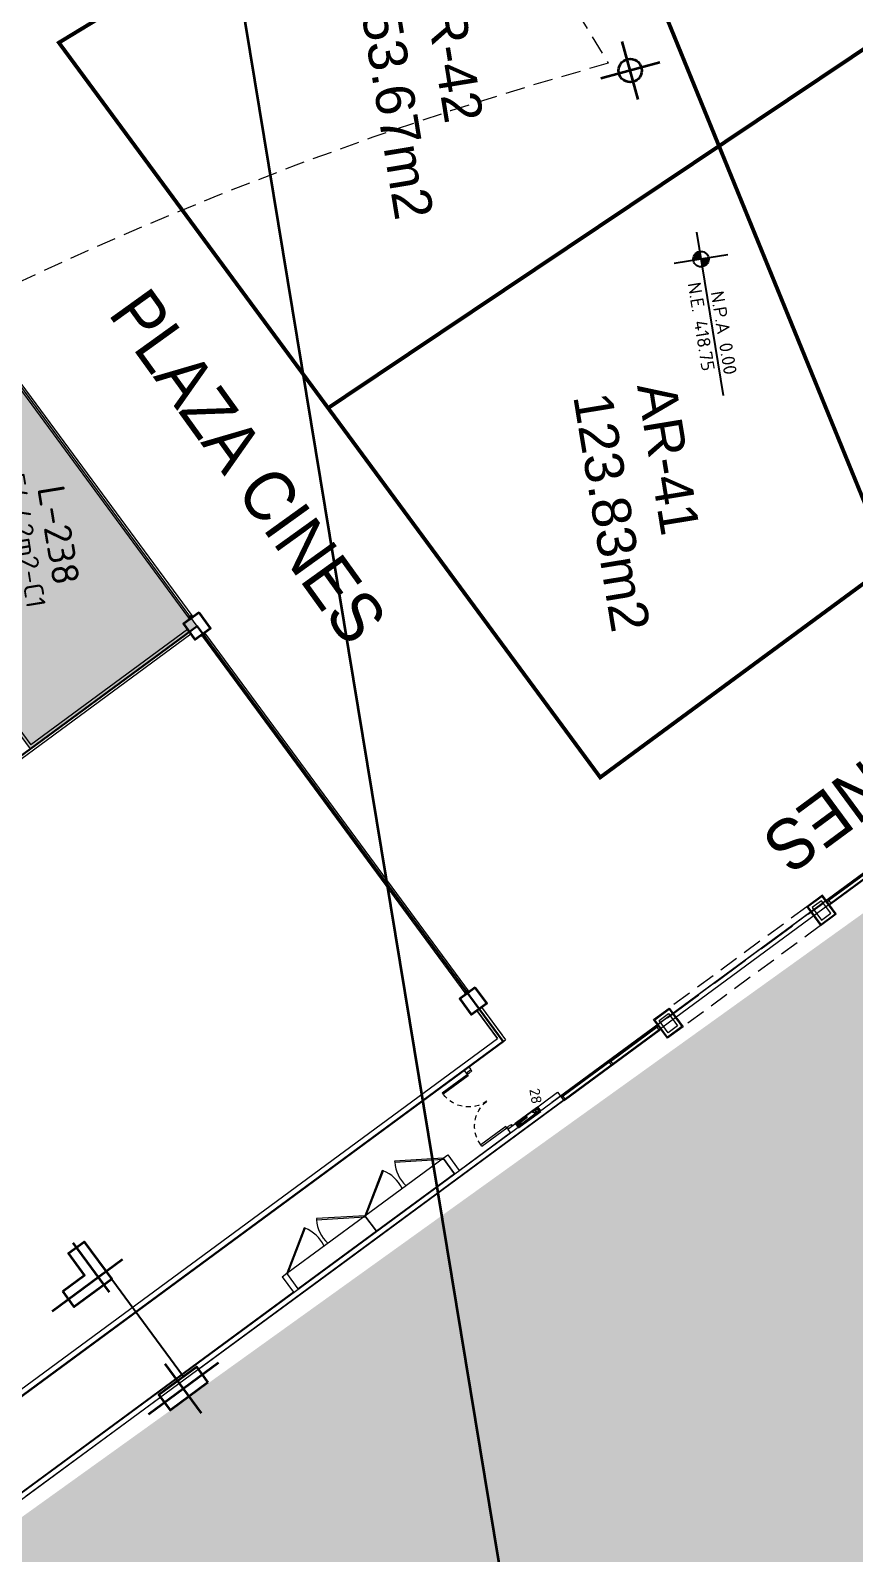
# Model space of a CAD drawing. Header units: metres. Extents: x 2 to 659295185, y -28 to 1124222152.
# Drawn here: x 655546.15 to 655567.38, y 1126177.2 to 1126216.45 of the extents above; entities that cross this region are included whole.
import ezdxf
from ezdxf.enums import TextEntityAlignment as Align

# ---------------------------------------------------------------- set-up
doc = ezdxf.new("R2010")
doc.units = ezdxf.units.M
doc.header["$MEASUREMENT"] = 0
for name, pattern in [('CCSM_C1_CUERPO G$0$CCSM_C1_CUERPO G$0$HIDDEN2', [0.1875, 0.125, -0.0625]), ('CCSM_C1_CUERPO G$0$CCSM_C1_CUERPO NS$0$CONTINUA', [0]), ('CCSM_C1_CUERPO G$0$DASHEDX2', [1.5, 1, -0.5]), ('CCSM_C1_CUERPO NS$0$CONTINUA', [0]), ('DASHDOT', [1, 0.5, -0.25, 0, -0.25]), ('DASHDOTX2', [2, 1, -0.5, 0, -0.5]), ('DASHED', [0.75, 0.5, -0.25])]:
    doc.linetypes.add(name, pattern=pattern)
doc.layers.get('0').update_dxf_attribs({"linetype": 'CONTINUOUS'})
for name, color, linetype in [('CCSM_C1_CUERPO FM$0$A-TEXTOS NIVELES', 7, 'CONTINUOUS'), ('CCSM_C1_CUERPO G$0$A-AREAS COMERCIALES', 151, 'CONTINUOUS'), ('CCSM_C1_CUERPO G$0$A-EQUIPOS', 9, 'CONTINUOUS'), ('CCSM_C1_CUERPO G$0$A_Paredes', 2, 'CONTINUOUS'), ('CCSM_C1_CUERPO NS$0$A-FRENTE DE LOCAL', 4, 'CONTINUOUS'), ('CCSM_C1_CUERPO NS$0$A-LOCAL ID', 7, 'CONTINUOUS'), ('CCSM_C1_CUERPO NS$0$A-MARCOS LOCALES', 4, 'CONTINUOUS'), ('CCSM_C1_CUERPO NS$0$A-PARED', 2, 'CCSM_C1_CUERPO NS$0$CONTINUA'), ('CCSM_C1_CUERPO NS$0$ID_AREA EXACTA', 7, 'CONTINUOUS'), ('CCSM_C1_CUERPO NS$0$ID_Nº LOCAL', 7, 'CONTINUOUS'), ('CCSM_C1_CUERPO NS$0$ID_RUBRO', 7, 'CONTINUOUS'), ('CCSM_XREF KIOSKOSE$0$Kiosco General', 154, 'CONTINUOUS'), ('CCSM_XREF_ESTRUCTURA15$0$E-PROYECCION DE EJES', 12, 'DASHDOTX2'), ('PA', 2, 'CONTINUOUS'), ('Parcelas', 140, 'CONTINUOUS')]:
    doc.layers.add(name, color=color, linetype=linetype)
for name, color, linetype, lineweight in [('CCSM_C1_CUERPO G$0$A_Vistas', 8, 'CCSM_C1_CUERPO G$0$CCSM_C1_CUERPO NS$0$CONTINUA', 20), ('CCSM_C1_CUERPO G$0$ENUMERACIÓN DE CAJETIN DE EXTINSIÓN', 8, 'CONTINUOUS', 0), ('CCSM_XREF ESTRUCTURA15$0$E-CA-COLUMNA', 2, 'CONTINUOUS', 35), ('CCSM_XREF ESTRUCTURA15$0$E-CG-COLUMNA', 2, 'CONTINUOUS', 35), ('CCSM_XREF ESTRUCTURA15$0$E-CN-COLUMNA', 2, 'CONTINUOUS', 35), ('LOCALES ASIGNADOS', 41, 'DASHDOT', 0)]:
    doc.layers.add(name, color=color, linetype=linetype, lineweight=lineweight)
doc.layers.add('CCSM_C1_CUERPO NS$0$A-AREAS COMERCIALES', color=151, linetype='CONTINUOUS', plot=False)
doc.styles.add('CCSM_C1_CUERPO FM$0$Standard', font='txt_____.ttf')
doc.styles.add('CCSM_C1_CUERPO G$0$ROMANS', font='romans__.ttf')
doc.styles.add('CCSM_C1_CUERPO NS$0$ROMANS', font='romans__.ttf')
doc.styles.add('CCSM_C1_CUERPO NS$0$sigo', font='arial.ttf', dxfattribs={"width": 0.9})
doc.styles.add('CCSM_XREF KIOSKOSE$0$Standard', font='txt')

# ---------------------------------------------------------------- blocks, each defined once
blk = doc.blocks.new('CCSM_C1_CUERPO G$0$CCSM_C1_CUERPO G$0$P. Doble 180+')
for p, q in [((-0.953, 1.739), (-0.153, 1.739)), ((-0.953, 1.739), (-0.953, 1.699)), ((-0.153, 1.699), (-0.953, 1.699)), ((-0.138, 1.769), (-0.153, 1.769)), ((-0.153, 1.769), (-0.153, 1.744)), ((-0.153, 1.744), (-0.108, 1.744)), ((-0.153, 1.739), (-0.153, 1.699)), ((-0.138, 1.784), (-0.138, 1.769)), ((-0.108, 1.734), (-0.003, 1.745)), ((-0.108, 1.744), (-0.108, 1.734)), ((-0.018, 1.784), (-0.018, 1.769)), ((-0.018, 1.769), (-0.003, 1.769)), ((-0.003, 1.769), (-0.003, 1.744)), ((-0.153, 0.069), (-0.953, 0.069)), ((-0.953, 0.029), (-0.953, 0.069)), ((-0.953, 0.029), (-0.953, 0.069)), ((-0.953, 0.029), (-0.153, 0.029)), ((-0.153, 0.029), (-0.153, 0.069)), ((-0.153, 0.024), (-0.108, 0.024)), ((-0.153, -0.001), (-0.153, 0.024)), ((-0.108, 0.034), (-0.003, 0.024)), ((-0.108, 0.024), (-0.108, 0.034)), ((-0.003, -0.001), (-0.003, 0.024)), ((-0.138, -0.001), (-0.153, -0.001)), ((-0.138, -0.016), (-0.138, -0.001)), ((-0.018, -0.016), (-0.018, -0.001)), ((-0.018, -0.001), (-0.003, -0.001))]:
    blk.add_line(p, q)
at = {"color": 8, "linetype": 'CCSM_C1_CUERPO G$0$CCSM_C1_CUERPO G$0$HIDDEN2'}
for centre, start, end in [((-0.138, 1.698), 179.9403, 268.9954), ((-0.138, 0.07), 91.0046, 180.0597)]:
    blk.add_arc(centre, 0.814, start, end, dxfattribs=at)
blk = doc.blocks.new('CCSM_C1_CUERPO G$0$CAJA DE MANGUERA')
for points in [[(0.444, 0.073), (0.473, -0.106), (0.44, -0.111), (0.417, 0.034), (-0.406, -0.1), (-0.382, -0.246), (-0.415, -0.251), (-0.444, -0.073)], [(0.417, 0.034), (0.44, -0.111), (-0.382, -0.246), (-0.406, -0.1)], [(0.299, 0.008), (0.393, -0.108), (0.246, -0.132)], [(-0.378, -0.123), (-0.288, -0.201), (-0.303, -0.111), (-0.363, -0.214)]]:
    blk.add_lwpolyline(points, close=True)
for points in [[(-0.295, -0.156), (-0.019, -0.111), (-0.012, -0.152)], [(-0.248, -0.149), (-0.241, -0.193)], [(-0.196, -0.14), (-0.189, -0.185)], [(-0.151, -0.133), (-0.144, -0.177)], [(-0.107, -0.125), (-0.1, -0.17)], [(-0.062, -0.118), (-0.055, -0.163)]]:
    blk.add_lwpolyline(points)
blk = doc.blocks.new('CCSM_C1_CUERPO NS$0$MARCO LOCAL-COLUMNA')
for points in [[(-0.05, -0.05), (-0.05, 0), (0.05, 0), (0.05, -0.05)], [(-0.045, -0.045), (-0.045, -0.005), (0.045, -0.005), (0.045, -0.045)]]:
    blk.add_lwpolyline(points, close=True)
blk = doc.blocks.new('CCSM_C1_CUERPO NS$0$IDENT LOCAL')
at = {"style": 'CCSM_C1_CUERPO NS$0$ROMANS'}
for tag, height, p in [('NºLOCAL', 0.7, (0, 2.404)), ('AREA-EXACTA', 0.5, (0, 1.7)), ('RUBRO', 0.35, (0, 0.85)), ('USO', 0.35, (0, 0))]:
    blk.add_attdef(tag, text='', height=height, dxfattribs=at).set_placement(p, align=Align.BOTTOM_CENTER)
blk = doc.blocks.new('CCSM_XREF ESTRUCTURA15$0$CCSM_COLUM REDONDA')
at = {"color": 5}
for p, q in [((0, 0.774), (0, -0.774)), ((-0.789, 0), (0.789, 0))]:
    blk.add_line(p, q, dxfattribs=at)
blk.add_circle((0, 0), 0.3)
blk = doc.blocks.new('CCSM_XREF ESTRUCTURA15$0$CCSM_COLUMNA REC')
at = {"layer": 'CCSM_XREF ESTRUCTURA15$0$E-CA-COLUMNA'}
blk.add_lwpolyline([(-0.25, -0.25), (0.25, -0.25), (0.25, 0.25), (-0.25, 0.25)], close=True, dxfattribs=at)
blk = doc.blocks.new('CCSM_XREF ESTRUCTURA15$0$COLUM L 120x120')
at = {"color": 5}
for p, q in [((0, 1.095), (0, -0.482)), ((1.474, 0), (-0.774, 0))]:
    blk.add_line(p, q, dxfattribs=at)
blk.add_lwpolyline([(0.95, 0.25), (0.25, 0.25), (0.25, 0.95), (-0.25, 0.95), (-0.25, -0.25), (0.95, -0.25)], close=True)
blk = doc.blocks.new('CCSM_XREF ESTRUCTURA15$0$COLUM REC 120x50 mid')
at = {"color": 5}
for p, q in [((0, 1.124), (0, -1.124)), ((-0.789, 0), (0.789, 0))]:
    blk.add_line(p, q, dxfattribs=at)
at = {"color": 2}
blk.add_lwpolyline([(-0.25, 0.6), (-0.25, -0.6), (0.25, -0.6), (0.25, 0.6)], close=True, dxfattribs=at)
blk = doc.blocks.new('CCSM_C1_CUERPO FM$0$nivel para plantas')
h = blk.add_hatch(color=251)
h.paths.add_polyline_path([(0.2, 0, 0.414214), (0, 0.2), (0, 0)])
h.paths.add_polyline_path([(0, 0), (-0.2, 0, 0.414214), (0, -0.2)])
at = {"color": 251}
blk.add_line((-0.7, 0), (3.56, 0), dxfattribs=at)
blk.add_lwpolyline([(0, 0.7), (0, 0), (0, -0.7)], dxfattribs=at)
blk.add_circle((0, 0), 0.2, dxfattribs=at)
at = {"char_height": 0.34, "attachment_point": 1, "style": 'CCSM_C1_CUERPO FM$0$Standard'}
for s, insert, width in [('{\\Fromans|c0;\\C7;N.P.A 0.00}', (0.877, 0.444), 2.70141), ('{\\Fromans|c0;N.E. 418.75}', (0.56, -0.104), 3.02544)]:
    blk.add_mtext(s, dxfattribs=dict(at, insert=insert, width=width))

msp = doc.modelspace()

# ---------------------------------------------------------------- hatches: boundary and pattern name
at = {"layer": 'LOCALES ASIGNADOS'}
h = msp.add_hatch(color=256, dxfattribs=at)
edge = h.paths.add_edge_path()
edge.add_arc((655975.9593, 1126497.1278), 571.6129, 216.511196, 228.853005)
edge.add_line((655599.8419, 1126066.6896), (655654.2207, 1126142.3808))
edge.add_line((655654.2207, 1126142.3808), (655642.4814, 1126214.0024))
edge.add_line((655642.4814, 1126214.0024), (655582.0935, 1126204.1044))
edge.add_line((655582.0935, 1126204.1044), (655516.5308, 1126157.0296))
h = msp.add_hatch(color=256, dxfattribs=at)
h.dxf.hatch_style = 1
edge = h.paths.add_edge_path()
edge.add_line((655550.4425, 1126201.1002), (655544.6568, 1126208.9628))
edge.add_arc((655577.3099, 1126141.6386), 74.825, 115.873988, 120.011196)
edge.add_line((655539.8848, 1126206.4316), (655546.1446, 1126197.9348))
edge.add_line((655546.1446, 1126197.9348), (655550.4425, 1126201.1002))

# ---------------------------------------------------------------- linework, layer by layer
msp.add_line((655548.246, 1126184.2686), (655550.094, 1126181.7593))
for points in [[(655557.707, 1126191.2366), (655550.4425, 1126201.1002), (655531.118, 1126186.8678), (655539.0051, 1126176.1587), (655531.118, 1126186.8678), (655550.4425, 1126201.1002), (655558.3296, 1126190.3911), (655539.0051, 1126176.1587)], [(655550.4426, 1126201.1001), (655531.118, 1126186.8678), (655539.0047, 1126176.1584), (655558.3297, 1126190.3911), (655550.4425, 1126201.1002)]]:
    msp.add_lwpolyline(points)
at = {"layer": 'CCSM_C1_CUERPO G$0$A-AREAS COMERCIALES', "lineweight": 5}
msp.add_lwpolyline([(655641.3334, 1126213.7383), (655641.3576, 1126213.5902), (655642.5917, 1126213.7925), (655654.2996, 1126142.3627), (655599.8529, 1126066.5759, -0.053332), (655516.3654, 1126157.001), (655579.6821, 1126203.6331)], format="xyb", close=True, dxfattribs=at)
msp.add_lwpolyline([(655646.49, 1126190.0099), (655654.2997, 1126142.363), (655599.8531, 1126066.5761, -0.053332), (655516.3656, 1126157.0013), (655579.6822, 1126203.6334), (655641.3335, 1126213.7385), (655641.3578, 1126213.5905), (655642.5919, 1126213.7927), (655643.9016, 1126205.8023), (655639.7982, 1126205.1297), (655641.0926, 1126197.2328), (655636.3132, 1126196.4494), (655637.6072, 1126188.5547), (655646.49, 1126190.0099)], format="xyb", dxfattribs=at)
at = {"layer": 'CCSM_C1_CUERPO G$0$A_Paredes', "lineweight": 5}
for p, q in [((655516.5759, 1126156.9698), (655579.6969, 1126203.4838)), ((655557.7673, 1126191.281), (655558.39, 1126190.4356)), ((655520.2087, 1126162.3155), (655558.39, 1126190.4356)), ((655557.4439, 1126189.7388), (655557.4951, 1126189.67)), ((655557.3231, 1126189.6498), (655557.3762, 1126189.5815)), ((655557.3762, 1126189.5815), (655557.4951, 1126189.67)), ((655558.4496, 1126188.1366), (655559.7317, 1126189.091)), ((655559.8928, 1126188.8723), (655553.9972, 1126184.5302)), ((655553.9972, 1126184.5302), (655550.4783, 1126181.9385)), ((655552.6337, 1126184.3331), (655552.7545, 1126184.422)), ((655553.051, 1126184.0194), (655552.7545, 1126184.422))]:
    msp.add_line(p, q, dxfattribs=at)
for points in [[(655529.3142, 1126169.2078), (655558.1802, 1126190.4674), (655557.6465, 1126191.1921)], [(655557.1976, 1126187.0735), (655557.1976, 1126187.0735), (655558.5146, 1126188.0492), (655558.4496, 1126188.1366)], [(655557.0769, 1126186.9846), (655556.7803, 1126187.3872), (655556.9011, 1126187.4762), (655557.1977, 1126187.0736), (655558.5146, 1126188.0492)], [(655552.6337, 1126184.3331), (655552.9301, 1126183.9306), (655537.2175, 1126172.3584)], [(655536.4976, 1126171.8283), (655552.9303, 1126183.9308)], [(655537.2175, 1126172.3584), (655552.9301, 1126183.9306)], [(655549.5121, 1126181.2269), (655546.0459, 1126178.6742)]]:
    msp.add_lwpolyline(points, dxfattribs=at)
at = {"layer": 'CCSM_C1_CUERPO G$0$A_Paredes', "color": 254, "lineweight": 5}
for points in [[(655557.0769, 1126186.9846), (655555.0639, 1126185.5021), (655554.7674, 1126185.9047), (655556.7804, 1126187.3872)], [(655556.7803, 1126187.3872), (655555.5327, 1126187.3111), (655555.5345, 1126187.2811), (655556.7822, 1126187.3573)], [(655555.2156, 1126187.0716), (655554.7674, 1126185.9047), (655554.7954, 1126185.8939), (655555.2436, 1126187.0608)], [(655555.0639, 1126185.5021), (655553.0509, 1126184.0195), (655552.7544, 1126184.4221), (655554.7674, 1126185.9047)], [(655554.7674, 1126185.9047), (655553.5197, 1126185.8285), (655553.5215, 1126185.7986), (655554.7692, 1126185.8747)], [(655553.2026, 1126185.589), (655552.7544, 1126184.4221), (655552.7824, 1126184.4114), (655553.2306, 1126185.5783)]]:
    msp.add_lwpolyline(points, close=True, dxfattribs=at)
for centre, start, end in [((655554.9056, 1126186.218), 25.56121, 68.5088), ((655556.4401, 1126187.3482), 184.23404, 227.18163), ((655554.4271, 1126185.8656), 184.23404, 227.18163), ((655552.8926, 1126184.7355), 25.56121, 68.5088)]:
    msp.add_arc(centre, 0.9081, start, end, dxfattribs=at)
at = {"layer": 'CCSM_C1_CUERPO G$0$A_Vistas', "lineweight": 5, "ltscale": 5}
for p, q in [((655559.5843, 1126188.8313), (655579.6821, 1126203.6331)), ((655559.5844, 1126188.8315), (655579.6822, 1126203.6334))]:
    msp.add_line(p, q, dxfattribs=at)
at = {"layer": 'CCSM_C1_CUERPO G$0$A_Vistas', "linetype": 'CCSM_C1_CUERPO G$0$DASHEDX2', "lineweight": 5}
msp.add_line((655562.5612, 1126191.005), (655566.5871, 1126193.9701), dxfattribs=at)
at = {"layer": 'CCSM_C1_CUERPO NS$0$A-AREAS COMERCIALES', "lineweight": 5}
msp.add_lwpolyline([(655550.4425, 1126201.1002), (655544.6568, 1126208.9628, 0.0180539), (655539.8848, 1126206.4316), (655546.1446, 1126197.9348)], format="xyb", close=True, dxfattribs=at)
msp.add_lwpolyline([(655539.0051, 1126176.1587), (655558.3297, 1126190.3911), (655550.4425, 1126201.1002), (655531.118, 1126186.8678)], close=True, dxfattribs=at)
msp.add_lwpolyline([(655539.0051, 1126176.1587), (655558.3297, 1126190.3911), (655550.4425, 1126201.1002), (655531.118, 1126186.8678)], close=True, dxfattribs=at)
at = {"layer": 'CCSM_C1_CUERPO NS$0$A-FRENTE DE LOCAL', "lineweight": 5}
for p, q in [((655544.8046, 1126208.6711), (655550.2244, 1126201.3121)), ((655544.8851, 1126208.7304), (655550.3049, 1126201.3714)), ((655550.5802, 1126200.8289), (655557.3702, 1126191.6095)), ((655550.6607, 1126200.8882), (655557.4507, 1126191.6688))]:
    msp.add_line(p, q, dxfattribs=at)
at = {"layer": 'CCSM_C1_CUERPO NS$0$A-PARED', "lineweight": 5}
for p, q in [((655539.9529, 1126206.4683), (655546.1605, 1126198.0396)), ((655557.7674, 1126191.281), (655558.3011, 1126190.5564)), ((655557.6466, 1126191.1921), (655558.1803, 1126190.4674))]:
    msp.add_line(p, q, dxfattribs=at)
for points in [[(655550.2857, 1126200.8915), (655541.026, 1126194.0718)], [(655550.1968, 1126201.0123), (655546.1605, 1126198.0396)]]:
    msp.add_lwpolyline(points, dxfattribs=at)
at = {"layer": 'CCSM_XREF KIOSKOSE$0$Kiosco General', "linetype": 'DASHED', "lineweight": 5, "const_width": 0.1}
for points in [[(655573.6176, 1126219.9903), (655571.7631, 1126231.2407), (655559.6415, 1126223.8797), (655563.8892, 1126213.4681)], [(655563.8892, 1126213.4681), (655559.6415, 1126223.8797), (655546.8848, 1126216.133), (655553.8195, 1126206.7171)], [(655575.5833, 1126208.0661), (655573.6176, 1126219.9903), (655563.8892, 1126213.4681), (655568.2858, 1126202.6915)], [(655568.2858, 1126202.6915), (655563.8892, 1126213.4681), (655553.8195, 1126206.7171), (655560.829, 1126197.1997)]]:
    msp.add_lwpolyline(points, close=True, dxfattribs=at)
at = {"layer": 'CCSM_XREF KIOSKOSE$0$Kiosco General', "linetype": 'DASHED', "lineweight": 5}
msp.add_lwpolyline([(655553.9844, 1126227.1727), (655561.0349, 1126215.6029, 0.1763536), (655507.3778, 1126177.2268), (655497.1024, 1126192.4818)], format="xyb", close=True, dxfattribs=at)
at = {"layer": 'CCSM_XREF_ESTRUCTURA15$0$E-PROYECCION DE EJES', "color": 12, "lineweight": 5, "ltscale": 10000}
for p, q in [((655569.1928, 1126195.7216), (655566.7772, 1126193.9425)), ((655559.9331, 1126188.9019), (655562.3486, 1126190.6809))]:
    msp.add_line(p, q, dxfattribs=at)
at = {"layer": 'PA', "color": 4, "linetype": 'DASHED', "lineweight": 5}
for p, q in [((655566.1506, 1126193.8658), (655562.6078, 1126191.2565)), ((655566.5064, 1126193.3827), (655562.9636, 1126190.7734))]:
    msp.add_line(p, q, dxfattribs=at)
at = {"layer": 'PA', "color": 5, "lineweight": 5}
for p, q in [((655566.3137, 1126193.6444), (655566.3298, 1126193.6562)), ((655566.3434, 1126193.6041), (655566.3595, 1126193.616)), ((655562.7709, 1126191.0351), (655562.7548, 1126191.0232)), ((655562.8005, 1126190.9948), (655562.7844, 1126190.983))]:
    msp.add_line(p, q, dxfattribs=at)
at = {"layer": 'PA', "lineweight": 5}
msp.add_line((655559.7317, 1126189.091), (655559.8928, 1126188.8723), dxfattribs=at)
at = {"layer": 'PA', "color": 161, "lineweight": 5}
for points in [[(655566.6978, 1126194.0082), (655566.6903, 1126194.0183), (655567.9102, 1126194.9167), (655567.9176, 1126194.9066), (655566.7179, 1126194.023)], [(655562.3095, 1126190.7763), (655562.3021, 1126190.7863), (655561.0822, 1126189.8879), (655561.0896, 1126189.8779), (655562.2893, 1126190.7615)], [(655559.8536, 1126188.9676), (655559.8462, 1126188.9776), (655561.0661, 1126189.8761), (655561.0735, 1126189.866), (655559.8738, 1126188.9824)]]:
    msp.add_lwpolyline(points, dxfattribs=at)
at = {"layer": 'PA', "color": 5, "lineweight": 5}
for points in [[(655566.3434, 1126193.6041), (655566.5064, 1126193.3827), (655566.5064, 1126193.3827), (655566.909, 1126193.6792), (655566.5532, 1126194.1623), (655566.1506, 1126193.8658), (655566.3137, 1126193.6444)], [(655562.8005, 1126190.9948), (655562.9636, 1126190.7734), (655562.9636, 1126190.7734), (655562.561, 1126190.4769), (655562.2052, 1126190.96), (655562.6078, 1126191.2565), (655562.7709, 1126191.0351)]]:
    msp.add_lwpolyline(points, dxfattribs=at)
at = {"layer": 'PA', "color": 12, "lineweight": 5}
for points in [[(655566.5107, 1126193.4106), (655566.8811, 1126193.6834), (655566.549, 1126194.1343), (655566.1786, 1126193.8615)], [(655562.9356, 1126190.7777), (655562.5653, 1126190.5049), (655562.2332, 1126190.9558), (655562.6036, 1126191.2286)]]:
    msp.add_lwpolyline(points, close=True, dxfattribs=at)
at = {"layer": 'PA', "color": 3, "lineweight": 5}
for points in [[(655566.5277, 1126193.5225), (655566.7692, 1126193.7004), (655566.532, 1126194.0225), (655566.2905, 1126193.8446)], [(655566.7772, 1126193.9425), (655566.7369, 1126193.9129), (655566.6776, 1126193.9934), (655566.7179, 1126194.023)], [(655562.8238, 1126190.7946), (655562.5822, 1126190.6167), (655562.345, 1126190.9388), (655562.5866, 1126191.1167)], [(655562.3486, 1126190.6809), (655562.3889, 1126190.7106), (655562.3296, 1126190.7911), (655562.2893, 1126190.7615)], [(655561.1207, 1126189.7766), (655561.161, 1126189.8062), (655561.1017, 1126189.8868), (655561.0614, 1126189.8571)], [(655559.878, 1126188.8924), (655559.9183, 1126188.922), (655559.859, 1126189.0026), (655559.8187, 1126188.9729)], [(655559.8928, 1126188.8722), (655559.9331, 1126188.9019), (655559.8738, 1126188.9824), (655559.8335, 1126188.9528)]]:
    msp.add_lwpolyline(points, close=True, dxfattribs=at)
at = {"layer": 'Parcelas', "lineweight": 35}
for points in [[(654470, 1126472), (654602, 1126450), (654805, 1126395), (654923, 1126360), (654983, 1126353), (655092, 1126325), (655212, 1126306), (655322, 1126299), (655454, 1126254), (655548, 1126239), (655632, 1125729), (654198, 1126040), (654293, 1126040), (654470, 1126472)], [(654470, 1126472), (654602, 1126450), (654805, 1126395), (654923, 1126360), (654983, 1126353), (655092, 1126325), (655212, 1126306), (655322, 1126299), (655454, 1126254), (655548, 1126239), (655632, 1125729), (654198, 1126040), (654293, 1126040)]]:
    msp.add_lwpolyline(points, dxfattribs=at)

# ---------------------------------------------------------------- block references
at = {"layer": 'CCSM_C1_CUERPO FM$0$A-TEXTOS NIVELES', "lineweight": 5, "rotation": 279.3084512052866}
msp.add_blockref('CCSM_C1_CUERPO FM$0$nivel para plantas', (655563.4242, 1126210.5545), dxfattribs=at)
at = {"layer": 'CCSM_C1_CUERPO G$0$A-EQUIPOS', "lineweight": 5, "xscale": -0.7762355083473108, "yscale": 0.7762355082668364, "zscale": 0.7762355084014968, "rotation": 225.6797901660564}
msp.add_blockref('CCSM_C1_CUERPO G$0$CAJA DE MANGUERA', (655559.0145, 1126188.3819), dxfattribs=at)
at = {"layer": 'CCSM_C1_CUERPO G$0$A_Vistas', "lineweight": 5, "xscale": -1, "rotation": 216.5390967384739}
msp.add_blockref('CCSM_C1_CUERPO G$0$CCSM_C1_CUERPO G$0$P. Doble 180+', (655557.5073, 1126189.6593), dxfattribs=at)
at = {"layer": 'CCSM_C1_CUERPO NS$0$A-LOCAL ID', "lineweight": 5}
ref = msp.add_blockref('CCSM_C1_CUERPO NS$0$IDENT LOCAL', (655549.823, 1126203.819), dxfattribs=dict(at, rotation=305.737058738559))
ref.add_attrib('NºLOCAL', 'PLAZA CINES', dxfattribs={"layer": 'CCSM_C1_CUERPO NS$0$ID_Nº LOCAL', "height": 1.3, "rotation": 305.73706, "style": 'CCSM_C1_CUERPO NS$0$sigo', "width": 0.9}).set_placement((655550.9188, 1126204.6075), align=Align.BOTTOM_CENTER)
ref = msp.add_blockref('CCSM_C1_CUERPO NS$0$IDENT LOCAL', (655543.9528, 1126202.9643), dxfattribs=dict(at, rotation=279.3084512535203))
ref.add_attrib('AREA-EXACTA', '54.42m2-C1', dxfattribs={"layer": 'CCSM_C1_CUERPO NS$0$ID_AREA EXACTA', "height": 0.5, "rotation": 279.30845, "style": 'CCSM_C1_CUERPO NS$0$ROMANS'}).set_placement((655545.6304, 1126203.2393), align=Align.BOTTOM_CENTER)
ref.add_attrib('RUBRO', '54.42m2-Mzz', dxfattribs={"layer": 'CCSM_C1_CUERPO NS$0$ID_RUBRO', "height": 0.5, "rotation": 279.30845, "style": 'CCSM_C1_CUERPO NS$0$ROMANS'}).set_placement((655544.7916, 1126203.1018), align=Align.BOTTOM_CENTER)
ref.add_attrib('NºLOCAL', 'L-238', dxfattribs={"layer": 'CCSM_C1_CUERPO NS$0$ID_Nº LOCAL', "height": 0.7, "rotation": 279.30845, "style": 'CCSM_C1_CUERPO NS$0$ROMANS'}).set_placement((655546.3254, 1126203.3532), align=Align.BOTTOM_CENTER)
ref = msp.add_blockref('CCSM_C1_CUERPO NS$0$IDENT LOCAL', (655568.1687, 1126200.2568), dxfattribs=dict(at, rotation=216.4242756301675))
ref.add_attrib('NºLOCAL', 'PLAZA CINES', dxfattribs={"layer": 'CCSM_C1_CUERPO NS$0$ID_Nº LOCAL', "height": 1.3, "rotation": 216.42428, "style": 'CCSM_C1_CUERPO NS$0$sigo', "width": 0.9}).set_placement((655568.9703, 1126199.1705), align=Align.BOTTOM_CENTER)
at = {"layer": 'CCSM_C1_CUERPO NS$0$A-MARCOS LOCALES', "lineweight": 5, "rotation": 36.3712880099562}
for p in [(655550.2646, 1126201.3417), (655550.5908, 1126200.8989), (655557.3808, 1126191.6794)]:
    msp.add_blockref('CCSM_C1_CUERPO NS$0$MARCO LOCAL-COLUMNA', p, dxfattribs=at)
at = {"layer": 'CCSM_XREF ESTRUCTURA15$0$E-CG-COLUMNA', "lineweight": 5, "xscale": -1, "rotation": 306.3709749619964}
msp.add_blockref('CCSM_XREF ESTRUCTURA15$0$COLUM REC 120x50 mid', (655550.0939, 1126181.4488), dxfattribs=at)
at = {"layer": 'CCSM_XREF ESTRUCTURA15$0$E-CN-COLUMNA', "lineweight": 5}
for name, p, rotation in [('CCSM_XREF ESTRUCTURA15$0$CCSM_COLUM REDONDA', (655561.6018, 1126215.4139), 195.3205402983756), ('CCSM_XREF ESTRUCTURA15$0$CCSM_COLUMNA REC', (655550.4425, 1126201.1002), 216.3712880580023), ('CCSM_XREF ESTRUCTURA15$0$CCSM_COLUMNA REC', (655557.5587, 1126191.4379), 216.3712876617666)]:
    msp.add_blockref(name, p, dxfattribs=dict(at, rotation=rotation))
at = {"layer": 'CCSM_XREF ESTRUCTURA15$0$E-CN-COLUMNA', "lineweight": 5, "xscale": -1, "rotation": 36.37128807269928}
msp.add_blockref('CCSM_XREF ESTRUCTURA15$0$COLUM L 120x120', (655547.8964, 1126184.3217), dxfattribs=at)

# ---------------------------------------------------------------- texts
at = {"layer": 'CCSM_C1_CUERPO G$0$ENUMERACIÓN DE CAJETIN DE EXTINSIÓN', "lineweight": 5, "insert": (655559.2653, 1126189.2053), "char_height": 0.26688, "width": 0.015658, "attachment_point": 1, "rotation": 279.2592, "style": 'CCSM_C1_CUERPO G$0$ROMANS'}
msp.add_mtext('28', dxfattribs=at)
at = {"layer": 'CCSM_XREF KIOSKOSE$0$Kiosco General', "lineweight": 5, "char_height": 0.4, "attachment_point": 1, "rotation": 279.308, "style": 'CCSM_XREF KIOSKOSE$0$Standard'}
for s, insert in [('\\pt2.6;{\\fArial|b0|i0|c0|p34;\\H2.5x;AR-42\\P153.67m2}', (655557.1866, 1126218.0814)), ('\\pt2.6;{\\fArial|b0|i0|c0|p34;\\H2.5x;AR-41 \\P123.83m2}', (655562.7623, 1126207.4543))]:
    msp.add_mtext_dynamic_manual_height_columns(s, width=7.561207, gutter_width=1, heights=[0], dxfattribs=dict(at, insert=insert))

doc.saveas('drawing.dxf')
